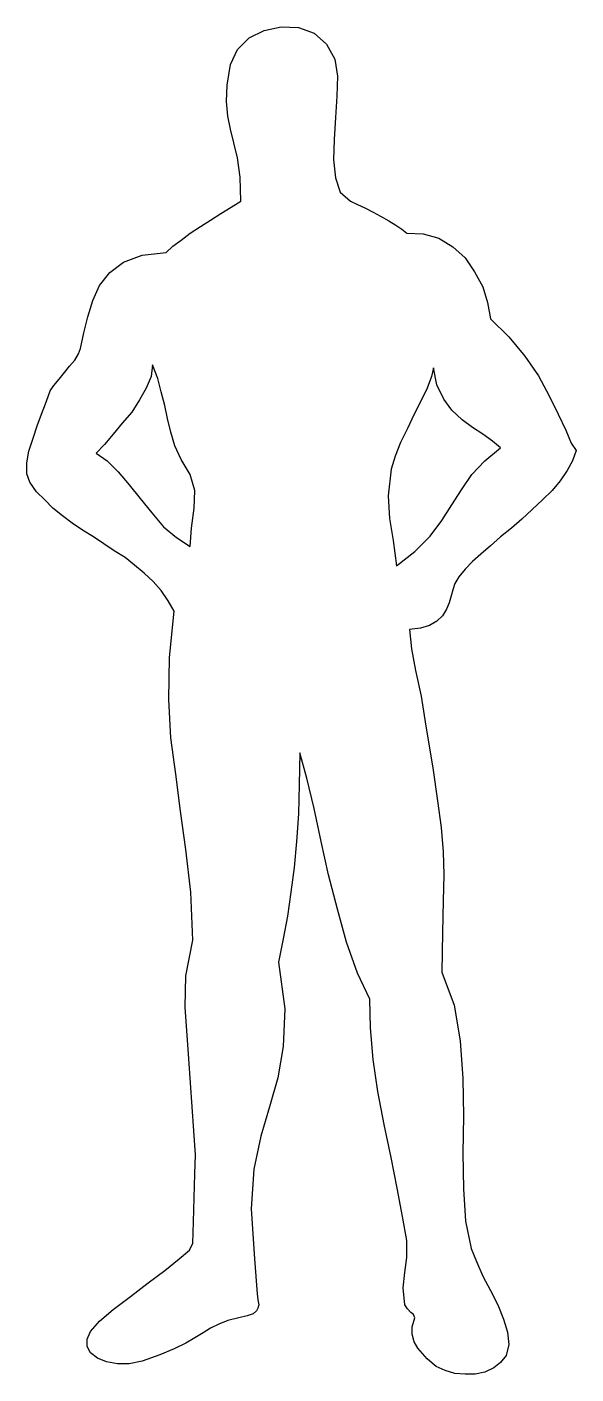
# Model space of a CAD drawing. Extents: x 0.01 to 0.72, y -0.02 to 1.72.
import ezdxf

# ---------------------------------------------------------------- set-up
doc = ezdxf.new("R2010")
doc.units = 0
doc.layers.get('0').update_dxf_attribs({"color": 8, "linetype": 'CONTINUOUS'})

msp = doc.modelspace()

# ---------------------------------------------------------------- linework, layer by layer
at = {"color": 0}
for points in [[(0.2719, 1.6742), (0.2808, 1.6937), (0.2958, 1.7088), (0.3153, 1.7185), (0.3375, 1.7229), (0.3596, 1.722), (0.38, 1.715), (0.396, 1.7008), (0.4066, 1.6813), (0.4101, 1.6591), (0.4092, 1.6334), (0.4075, 1.606), (0.4057, 1.5776), (0.4048, 1.551), (0.4075, 1.528), (0.4137, 1.5094), (0.427, 1.4978), (0.4359, 1.4934), (0.4456, 1.489), (0.4562, 1.4837), (0.4659, 1.4784), (0.4766, 1.4721), (0.4855, 1.4668), (0.4934, 1.4615), (0.4996, 1.4562), (0.5209, 1.4553), (0.5413, 1.45), (0.559, 1.4385), (0.575, 1.4243), (0.5874, 1.4066), (0.598, 1.3871), (0.6042, 1.3667), (0.6077, 1.3455), (0.6317, 1.3224), (0.6521, 1.2976), (0.6698, 1.2719), (0.6839, 1.2462), (0.6955, 1.2223), (0.7052, 1.2019), (0.7123, 1.1851), (0.7185, 1.1753), (0.7141, 1.162), (0.707, 1.1496), (0.6981, 1.1363), (0.6875, 1.1239), (0.6751, 1.1115), (0.6618, 1.0991), (0.6485, 1.0867), (0.6352, 1.0752), (0.621, 1.0637), (0.6077, 1.0522), (0.5953, 1.0415), (0.5847, 1.0318), (0.575, 1.022), (0.567, 1.0123), (0.5617, 1.0034), (0.559, 0.9955), (0.5572, 0.9875), (0.5546, 0.9786), (0.551, 0.9706), (0.5457, 0.9618), (0.5386, 0.9547), (0.5289, 0.9493), (0.5173, 0.9458), (0.5032, 0.944), (0.5058, 0.9193), (0.5111, 0.8909), (0.5183, 0.8581), (0.5245, 0.8191), (0.5333, 0.7651), (0.5395, 0.7225), (0.544, 0.688), (0.5466, 0.6569), (0.5475, 0.6268), (0.5466, 0.5932), (0.5457, 0.5524), (0.5448, 0.501), (0.5608, 0.4585), (0.5687, 0.4124), (0.5723, 0.3636), (0.5732, 0.3149), (0.5723, 0.2671), (0.5732, 0.221), (0.5758, 0.1793), (0.5829, 0.1439), (0.59, 0.1271), (0.598, 0.1085), (0.6077, 0.0899), (0.6175, 0.0712), (0.6246, 0.0527), (0.6299, 0.0358), (0.6317, 0.0198), (0.6281, 0.0057), (0.621, -0.0032), (0.6122, -0.0103), (0.6007, -0.0156), (0.5882, -0.0182), (0.575, -0.0182), (0.5617, -0.0174), (0.5493, -0.0138), (0.5377, -0.0085), (0.5324, -0.0041), (0.5262, 0.0013), (0.52, 0.0083), (0.5138, 0.0154), (0.5094, 0.0234), (0.5067, 0.0332), (0.5067, 0.0429), (0.5103, 0.0544), (0.5085, 0.0588), (0.505, 0.0615), (0.5005, 0.0659), (0.497, 0.0712), (0.4952, 0.0934), (0.497, 0.1129), (0.4996, 0.1324), (0.4996, 0.1546), (0.4943, 0.1856), (0.4872, 0.2219), (0.4793, 0.2617), (0.4704, 0.3043), (0.4624, 0.3468), (0.4562, 0.3885), (0.4527, 0.4292), (0.4518, 0.4664), (0.4359, 0.5001), (0.4217, 0.54), (0.4101, 0.5825), (0.3986, 0.6268), (0.3889, 0.6702), (0.38, 0.7128), (0.3703, 0.7518), (0.3614, 0.7845), (0.3605, 0.7438), (0.3596, 0.7057), (0.357, 0.6702), (0.3543, 0.6366), (0.3499, 0.6047), (0.3455, 0.5737), (0.3401, 0.5444), (0.3339, 0.5143), (0.3419, 0.454), (0.3401, 0.4053), (0.333, 0.3645), (0.3224, 0.3273), (0.3109, 0.2892), (0.302, 0.2467), (0.2985, 0.1953), (0.3029, 0.1306), (0.3065, 0.0854), (0.3073, 0.0775), (0.3083, 0.0712), (0.3073, 0.0668), (0.3056, 0.0633), (0.3011, 0.0597), (0.2932, 0.0571), (0.2826, 0.0544), (0.2684, 0.0509), (0.2569, 0.0464), (0.2462, 0.0411), (0.2365, 0.0349), (0.2258, 0.0287), (0.2143, 0.0216), (0.1992, 0.0145), (0.1806, 0.0066), (0.1576, -0.0014), (0.1408, -0.005), (0.1257, -0.005), (0.1115, -0.0023), (0.1, 0.0021), (0.0911, 0.0092), (0.0867, 0.0172), (0.0867, 0.027), (0.0911, 0.0367), (0.1027, 0.05), (0.1204, 0.065), (0.1425, 0.0819), (0.1656, 0.0996), (0.1868, 0.1156), (0.2055, 0.1306), (0.2187, 0.1421), (0.2232, 0.151), (0.2241, 0.1785), (0.2249, 0.2095), (0.2258, 0.2405), (0.2267, 0.2653), (0.2179, 0.3893), (0.2134, 0.4558), (0.2143, 0.4966), (0.2232, 0.5426), (0.2205, 0.6047), (0.2143, 0.6596), (0.2072, 0.7092), (0.201, 0.7571), (0.1948, 0.804), (0.1922, 0.8537), (0.193, 0.9077), (0.1992, 0.968), (0.1913, 0.9813), (0.1824, 0.9945), (0.1718, 1.0061), (0.1603, 1.0167), (0.1478, 1.0274), (0.1355, 1.0371), (0.1213, 1.0459), (0.108, 1.0548), (0.0947, 1.0637), (0.0805, 1.0725), (0.0672, 1.0814), (0.0548, 1.0911), (0.0424, 1.1009), (0.0318, 1.1115), (0.0212, 1.1221), (0.0123, 1.1346), (0.0087, 1.1452), (0.0087, 1.1594), (0.0114, 1.1744), (0.0167, 1.1913), (0.022, 1.2072), (0.0274, 1.2223), (0.0327, 1.2356), (0.0362, 1.2453), (0.0389, 1.2524), (0.0433, 1.2595), (0.0504, 1.2675), (0.0575, 1.2763), (0.0637, 1.2843), (0.0708, 1.2923), (0.0752, 1.3003), (0.0779, 1.3073), (0.0823, 1.3277), (0.0876, 1.3481), (0.0938, 1.3694), (0.1027, 1.3889), (0.116, 1.4057), (0.1337, 1.419), (0.1576, 1.4279), (0.1886, 1.4314), (0.1975, 1.4394), (0.2081, 1.4474), (0.2196, 1.4562), (0.2329, 1.4651), (0.2462, 1.4731), (0.2595, 1.4819), (0.2728, 1.4899), (0.2852, 1.4978), (0.2843, 1.5289), (0.2808, 1.5537), (0.2763, 1.5732), (0.2719, 1.5909), (0.2684, 1.6077), (0.2666, 1.6264), (0.2675, 1.6476), (0.2719, 1.6742)], [(0.1709, 1.2861), (0.1691, 1.271), (0.1629, 1.2559), (0.1541, 1.2409), (0.1443, 1.2249), (0.1319, 1.2107), (0.1204, 1.1966), (0.1089, 1.1833), (0.0982, 1.1718), (0.1124, 1.162), (0.1266, 1.1478), (0.1408, 1.131), (0.155, 1.1133), (0.17, 1.0947), (0.1851, 1.0769), (0.2019, 1.0628), (0.2196, 1.0513), (0.2214, 1.0752), (0.2249, 1.1009), (0.2258, 1.1239), (0.2196, 1.1443), (0.2081, 1.1638), (0.2001, 1.1815), (0.1948, 1.1992), (0.1904, 1.217), (0.1868, 1.2338), (0.1824, 1.2515), (0.178, 1.2684), (0.1709, 1.2861)], [(0.4793, 1.1514), (0.4757, 1.1168), (0.4775, 1.0876), (0.4819, 1.0592), (0.4863, 1.0265), (0.5103, 1.0451), (0.5298, 1.0646), (0.5448, 1.0849), (0.5581, 1.1053), (0.5705, 1.1248), (0.5838, 1.1443), (0.6007, 1.162), (0.621, 1.1789), (0.6104, 1.1877), (0.598, 1.1966), (0.5847, 1.2054), (0.5714, 1.2152), (0.5581, 1.2276), (0.5475, 1.2418), (0.5386, 1.2604), (0.5342, 1.2825), (0.5315, 1.271), (0.5262, 1.2559), (0.5183, 1.24), (0.5094, 1.2223), (0.5005, 1.2037), (0.4916, 1.186), (0.4846, 1.1682), (0.4793, 1.1514)]]:
    msp.add_lwpolyline(points, dxfattribs=at)

doc.saveas('drawing.dxf')
